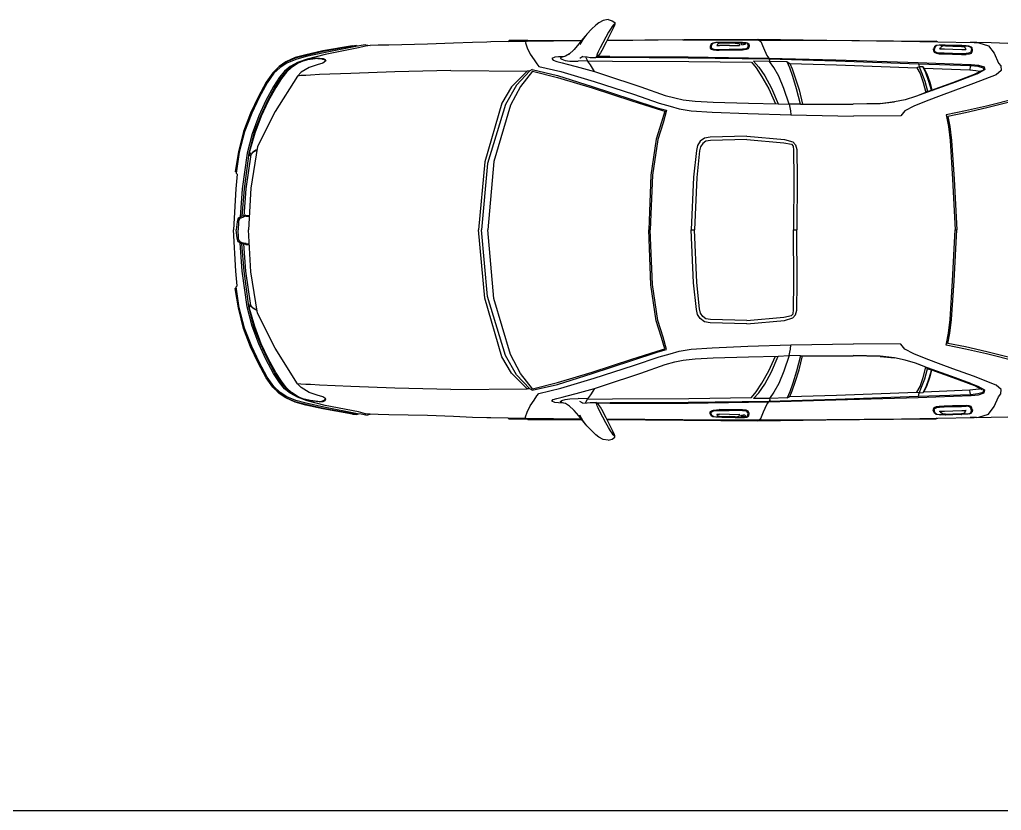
# Model space of a CAD drawing. Header units: millimetres. Extents: x 116290 to 180258, y 22146 to 121276.
# Drawn here: x 174080 to 178198, y 51699 to 55015 of the extents above; entities that cross this region are included whole.
import ezdxf

# ---------------------------------------------------------------- set-up
doc = ezdxf.new("R2010")
doc.units = ezdxf.units.MM
doc.layers.add('www.cad-blocks.net', color=7, linetype='Continuous')

# ---------------------------------------------------------------- blocks, each defined once
blk = doc.blocks.new('A$C617A6C7D')
at = {"linetype": 'Continuous'}
for p, q in [((1520.6, 1740.8), (1501.8, 1723.8)), ((1533.3, 1750.8), (1520.6, 1740.8)), ((1550.7, 1760.7), (1533.3, 1750.8)), ((1572.8, 1764.2), (1550.7, 1760.7)), ((1572.8, 1764.2), (1588.8, 1759.5)), ((1589, 1735.1), (1582.2, 1724.7)), ((1588.8, 1759.5), (1599.8, 1751.5)), ((1593.3, 1740.8), (1589, 1735.1)), ((1599.1, 1740.7), (1592.4, 1725.8)), ((1597.4, 1745.3), (1593.3, 1740.8)), ((1599.1, 1746), (1597.4, 1745.3)), ((1599.1, 1746), (1600.3, 1745.7)), ((1600.3, 1745.7), (1599.1, 1740.7)), ((1599.8, 1751.5), (1600.3, 1745.7)), ((1483.1, 1703.6), (1465.8, 1681.1)), ((1477.8, 1696.8), (1465.8, 1683.1)), ((1501.8, 1723.8), (1483.1, 1703.6)), ((1562.5, 1690.4), (1550.1, 1667.4)), ((1574.3, 1711.2), (1562.5, 1690.4)), ((1575.1, 1691.8), (1563.5, 1669.4)), ((1582.2, 1724.7), (1574.3, 1711.2)), ((1585.3, 1711.7), (1575.1, 1691.8)), ((1592.4, 1725.8), (1585.3, 1711.7)), ((499.4, 1654.5), (375.1, 1633)), ((516.4, 1655.7), (376.5, 1630.3)), ((521, 1652.9), (379.2, 1625.2)), ((499.4, 1654.5), (516.4, 1655.7)), ((516.4, 1655.7), (525.3, 1653.6)), ((536.5, 1655.4), (521, 1652.9)), ((555, 1653.4), (524.9, 1645.4)), ((556.2, 1658.3), (536.5, 1655.4)), ((545.2, 1656.8), (544, 1656.5)), ((545.2, 1656.8), (544.4, 1656.6)), ((556.2, 1658.3), (545.2, 1656.8)), ((573.3, 1655.4), (555, 1653.4)), ((556.2, 1658.3), (564.7, 1657.2)), ((564.7, 1657.2), (573.3, 1655.4)), ((607.9, 1656.6), (573.3, 1655.4)), ((652.3, 1657.6), (607.9, 1656.6)), ((814.2, 1660.8), (652.3, 1657.6)), ((923.8, 1664.8), (814.2, 1660.8)), ((1002.9, 1668.4), (923.8, 1664.8)), ((1063.5, 1670.3), (1002.9, 1668.4)), ((1080.3, 1670.7), (1063.5, 1670.3)), ((1227.1, 1672.8), (1080.3, 1670.7)), ((1157.5, 1676.1), (1152.1, 1671.7)), ((1234.7, 1676.9), (1157.5, 1676.1)), ((1227.1, 1672.8), (1225.7, 1666.6)), ((1225.7, 1666.6), (1232.5, 1646.5)), ((1459.1, 1675.1), (1227.1, 1672.8)), ((1233.3, 1672.9), (1234.7, 1676.9)), ((1234.7, 1676.9), (1460.8, 1677)), ((1448.5, 1662.4), (1430.1, 1639.2)), ((1465.8, 1683.1), (1448.5, 1662.4)), ((1465.8, 1681.1), (1452.9, 1659.4)), ((1550.1, 1667.4), (1539.1, 1646.4)), ((1563.5, 1669.4), (1545.3, 1634.8)), ((1885.6, 1678.8), (1566.9, 1676.1)), ((1567.5, 1677.1), (1890, 1680.3)), ((1885.6, 1678.8), (2204.5, 1678.5)), ((1890, 1680.3), (2199.4, 1682)), ((2004.8, 1662.3), (1999.6, 1651.7)), ((1999.6, 1651.7), (2000.6, 1644.7)), ((2008.2, 1662.3), (2004.5, 1653)), ((2004.5, 1653), (2004.8, 1646.9)), ((2010.9, 1666.1), (2004.8, 1662.3)), ((2015, 1666.1), (2008.2, 1662.3)), ((2023.9, 1667.6), (2010.9, 1666.1)), ((2028.9, 1667.6), (2015, 1666.1)), ((2048.6, 1668.3), (2023.9, 1667.6)), ((2028.9, 1656.5), (2028.5, 1655.2)), ((2028.5, 1655.2), (2039.2, 1655.1)), ((2048.6, 1667.9), (2028.9, 1667.6)), ((2031.3, 1661.2), (2028.9, 1656.5)), ((2039.1, 1665.2), (2031.3, 1661.2)), ((2049.6, 1665.6), (2039.1, 1665.2)), ((2081.1, 1655.5), (2039.2, 1655.1)), ((2077.6, 1668.8), (2048.6, 1668.3)), ((2076.9, 1668.4), (2048.6, 1667.9)), ((2076.8, 1665.9), (2049.6, 1665.6)), ((2104.9, 1666.1), (2076.8, 1665.9)), ((2105.5, 1668.6), (2076.9, 1668.4)), ((2105.7, 1668.8), (2077.6, 1668.8)), ((2081.1, 1655.5), (2123.1, 1655.4)), ((2104.9, 1666.1), (2114.7, 1664.7)), ((2105.5, 1668.6), (2144.4, 1668.3)), ((2134.7, 1669.1), (2105.7, 1668.8)), ((2114.7, 1664.7), (2121.6, 1662.6)), ((2121.6, 1662.6), (2123.8, 1657.4)), ((2123.8, 1657.4), (2123.1, 1655.4)), ((2131.9, 1665.7), (2128.5, 1662.6)), ((2128.5, 1662.6), (2131.7, 1659.4)), ((2133.2, 1664.4), (2130.4, 1661.8)), ((2130.4, 1661.8), (2133.1, 1659.2)), ((2131.7, 1659.4), (2138.4, 1658.5)), ((2139.4, 1666.6), (2131.9, 1665.7)), ((2139.4, 1665.1), (2133.2, 1664.4)), ((2134.7, 1669.1), (2144.4, 1668.4)), ((2146.1, 1659.3), (2138.4, 1658.5)), ((2139.4, 1666.6), (2147, 1665.9)), ((2139.4, 1665.1), (2145.6, 1664.5)), ((2144.4, 1668.4), (2149.6, 1667.8)), ((2144.4, 1668.4), (2153.3, 1667.2)), ((2148.2, 1662.1), (2145, 1659.2)), ((2145.6, 1664.5), (2148.2, 1662.1)), ((2150.2, 1662.9), (2146.1, 1659.3)), ((2147, 1665.9), (2150.2, 1662.9)), ((2151.5, 1667.4), (2149.5, 1667.9)), ((2153.3, 1667.2), (2157.9, 1666)), ((2153.3, 1667.2), (2157.3, 1662.8)), ((2158.6, 1649.7), (2155.9, 1644.8)), ((2157.3, 1662.8), (2159, 1653.8)), ((2157.9, 1666), (2161.8, 1662.3)), ((2159, 1653.8), (2158.6, 1649.7)), ((2162, 1647.4), (2159.3, 1642)), ((2161.8, 1662.3), (2163.5, 1652.2)), ((2163.5, 1652.2), (2162, 1647.4)), ((2199.4, 1682), (2485.5, 1678)), ((2202, 1678.5), (2199.4, 1682)), ((2204.5, 1678.5), (2489.5, 1677.7)), ((2204.5, 1678.5), (2212.3, 1672.3)), ((2212.3, 1672.3), (2224.3, 1645.4)), ((2485.5, 1678), (2768.6, 1675.3)), ((2489.5, 1677.7), (2803.1, 1674.1)), ((2768.6, 1675.3), (2948, 1673.9)), ((2803.1, 1674.1), (3106.9, 1668.6)), ((2940.4, 1650.6), (2936.4, 1641.8)), ((2948.1, 1655.6), (2940.4, 1650.6)), ((2943.8, 1650.6), (2941.2, 1642.9)), ((2950.6, 1655.6), (2943.8, 1650.6)), ((2952.8, 1671.4), (2948, 1673.9)), ((2961.1, 1657.4), (2948.1, 1655.6)), ((2966.4, 1657.1), (2950.6, 1655.6)), ((2986.2, 1657.5), (2961.1, 1657.4)), ((2968.5, 1649.6), (2965.6, 1644.9)), ((2966.4, 1657.1), (2986, 1656.8)), ((2974.9, 1653.5), (2968.5, 1649.6)), ((2986.8, 1654.3), (2974.9, 1653.5)), ((2986, 1656.8), (3018, 1655.5)), ((2986.2, 1657.5), (2987.2, 1657.4)), ((3055.2, 1655.6), (2986.2, 1657.5)), ((2986.8, 1654.3), (3018.3, 1653.3)), ((3018, 1655.5), (3055, 1654.5)), ((3018.3, 1653.3), (3054.6, 1652)), ((3054.1, 1655.6), (3055.2, 1655.6)), ((3054.6, 1652), (3063.6, 1651)), ((3055, 1654.5), (3070.1, 1653.9)), ((3073.3, 1654.6), (3055.2, 1655.6)), ((3063.6, 1651), (3067.9, 1648.5)), ((3067.9, 1648.5), (3070.2, 1645.5)), ((3070.1, 1653.9), (3082.2, 1653.2)), ((3086.6, 1653.2), (3073.3, 1654.6)), ((3082.2, 1653.2), (3091, 1650.7)), ((3086.6, 1653.2), (3095.5, 1650.4)), ((3117.7, 1669.2), (3090.9, 1668.9)), ((3091, 1650.7), (3094.4, 1645.9)), ((3095.5, 1650.4), (3098.8, 1645.6)), ((3106.9, 1668.6), (3127.2, 1667.4)), ((3117.7, 1669.2), (3179.1, 1668)), ((3127.2, 1667.4), (3167.8, 1654.6)), ((3167.8, 1654.6), (3191, 1622.9)), ((3179.1, 1668), (3248.1, 1665.4)), ((303.8, 1614.3), (258.8, 1602.3)), ((303.7, 1617.2), (259.2, 1604.7)), ((305.2, 1609), (261.4, 1596.8)), ((375.1, 1633), (303.7, 1617.2)), ((376.5, 1630.3), (303.8, 1614.3)), ((379.2, 1625.2), (305.2, 1609)), ((385.2, 1617.7), (309.8, 1599)), ((524.9, 1645.4), (385.2, 1617.7)), ((1232.5, 1646.5), (1244.6, 1619.9)), ((1244.6, 1619.9), (1261.7, 1595.6)), ((1347.9, 1606.2), (1336.6, 1600.6)), ((1364.1, 1607.8), (1347.9, 1606.2)), ((1385.4, 1608.3), (1364.1, 1607.8)), ((1379.9, 1606.9), (1372.5, 1603.4)), ((1393.8, 1610.4), (1379.9, 1606.9)), ((1410.5, 1620.7), (1393.7, 1610.3)), ((1430.1, 1639.2), (1407.4, 1617.9)), ((1465.4, 1609.1), (1453.4, 1601.4)), ((1465.4, 1609.1), (1484.2, 1607.6)), ((1476.9, 1608.2), (1485.1, 1591.1)), ((1484.2, 1607.6), (1497.4, 1605.9)), ((1525.3, 1608.1), (1520.2, 1605.5)), ((1524.2, 1614.5), (1523, 1609.6)), ((1523, 1609.6), (1523.6, 1608.8)), ((1523.8, 1607.4), (1580.7, 1606.2)), ((1526.1, 1619.9), (1524.2, 1614.5)), ((1531.7, 1613.8), (1525.3, 1608.1)), ((1530.2, 1628.8), (1526.1, 1619.9)), ((1579.6, 1609.1), (1526.3, 1609)), ((1539.1, 1646.4), (1530.2, 1628.8)), ((1539.7, 1624.9), (1531.7, 1613.8)), ((1545.3, 1634.8), (1539.7, 1624.9)), ((1579.6, 1609.1), (1907.4, 1608.5)), ((1580.7, 1606.2), (1908.3, 1604.1)), ((1907.4, 1608.5), (2246.7, 1602.5)), ((2000.6, 1644.7), (2005.3, 1640.1)), ((2004.8, 1646.9), (2008, 1643.1)), ((2005.3, 1640.1), (2013.5, 1637.6)), ((2008, 1643.1), (2015.1, 1640.3)), ((2013.5, 1637.6), (2026.5, 1636.6)), ((2015.1, 1640.3), (2026.5, 1639.3)), ((2026.5, 1639.3), (2038.4, 1639.2)), ((2026.5, 1636.6), (2038.4, 1635.8)), ((2038.4, 1639.2), (2079.8, 1639.2)), ((2079.8, 1636), (2038.4, 1635.8)), ((2122.5, 1639.5), (2079.8, 1639.2)), ((2122.5, 1636.4), (2079.8, 1636)), ((2136.3, 1640.1), (2122.5, 1639.5)), ((2136, 1636.7), (2122.5, 1636.4)), ((2151.3, 1638.4), (2136, 1636.7)), ((2149.3, 1641.4), (2136.3, 1640.1)), ((2155.9, 1644.8), (2149.3, 1641.4)), ((2159.3, 1642), (2151.3, 1638.4)), ((2224.3, 1645.4), (2238, 1614.1)), ((2238, 1614.1), (2246.7, 1602.5)), ((2936.4, 1641.8), (2935.9, 1639.7)), ((2935.9, 1639.7), (2936.4, 1633.1)), ((2936.4, 1633.1), (2939.7, 1627.4)), ((2939.7, 1627.4), (2949.5, 1623.1)), ((2941, 1641.3), (2940.3, 1635.9)), ((2940.3, 1635.9), (2942.9, 1630.4)), ((2941.2, 1642.9), (2941, 1641.3)), ((2942.9, 1630.4), (2951.1, 1626.9)), ((2949.5, 1623.1), (2961.2, 1621.4)), ((2951.1, 1626.9), (2961.9, 1625.5)), ((2961.2, 1621.4), (2981.8, 1620.4)), ((2965.6, 1644.9), (2961.5, 1643.1)), ((2961.5, 1643.1), (2963.8, 1641.9)), ((2961.9, 1625.5), (2982.2, 1624.5)), ((2963.8, 1641.9), (2983.7, 1641.6)), ((2981.8, 1620.4), (3017, 1618.9)), ((2982.2, 1624.5), (3017.2, 1623)), ((2983.7, 1641.6), (3018, 1640.8)), ((3017, 1618.9), (3054.9, 1618)), ((3017.2, 1623), (3054.9, 1622.1)), ((3018, 1640.8), (3055.5, 1639.4)), ((3054.9, 1622.1), (3073.6, 1621.6)), ((3054.9, 1618), (3074.1, 1618.2)), ((3055.5, 1639.4), (3072.8, 1638.9)), ((3070.2, 1645.5), (3071, 1641.2)), ((3071, 1641.2), (3074.4, 1639.6)), ((3074.4, 1639.6), (3072.8, 1638.9)), ((3084.4, 1622.9), (3073.6, 1621.6)), ((3086, 1619.5), (3074.1, 1618.2)), ((3091.2, 1625.8), (3084.4, 1622.9)), ((3094.4, 1622.2), (3086, 1619.5)), ((3094.6, 1630.8), (3091.2, 1625.8)), ((3094.4, 1645.9), (3095.9, 1637.9)), ((3098.2, 1628.1), (3094.4, 1622.2)), ((3094.8, 1636.8), (3094.6, 1630.8)), ((3095.9, 1637.9), (3094.8, 1636.8)), ((3098.6, 1635.1), (3098.2, 1628.1)), ((3098.6, 1635.1), (3099.8, 1636.7)), ((3099.8, 1636.7), (3098.8, 1645.6)), ((3191, 1622.9), (3208.9, 1582.2)), ((191.5, 1567.2), (165.6, 1541.6)), ((192, 1567.9), (181.8, 1557.6)), ((220.5, 1586.3), (191.5, 1567.2)), ((219.9, 1586.9), (192, 1567.9)), ((224.4, 1581.6), (196, 1563.7)), ((237.7, 1567.1), (214.6, 1547.8)), ((259.2, 1604.7), (219.9, 1586.9)), ((258.8, 1602.3), (220.5, 1586.3)), ((243.1, 1565), (221.7, 1546.6)), ((261.4, 1596.8), (224.4, 1581.6)), ((268.5, 1583.8), (237.7, 1567.1)), ((271.1, 1582.6), (243.1, 1565)), ((271.9, 1581.5), (243.8, 1563.7)), ((309.8, 1599), (268.5, 1583.8)), ((295, 1592.4), (271.1, 1582.6)), ((291.6, 1590.2), (271.9, 1581.5)), ((316.4, 1596.5), (291.6, 1590.2)), ((312.5, 1598), (295, 1592.4)), ((333.5, 1600.7), (312.5, 1598)), ((322.6, 1597.6), (316.4, 1596.5)), ((351.3, 1574.6), (318.1, 1563.4)), ((354.9, 1601.3), (322.6, 1597.6)), ((359.5, 1602.6), (333.5, 1600.7)), ((375, 1582), (351.3, 1574.6)), ((354.9, 1601.3), (370.7, 1600)), ((359.5, 1602.6), (376.4, 1600.9)), ((370.7, 1600), (380.6, 1596.4)), ((370.7, 1600), (374.6, 1598.6)), ((374.6, 1598.6), (375.1, 1598.3)), ((387.5, 1591), (375, 1582)), ((376.4, 1600.9), (384.5, 1597)), ((380.6, 1596.4), (383.4, 1595)), ((383.4, 1595), (385.8, 1589.9)), ((384.5, 1597), (387.5, 1591)), ((1261.7, 1595.6), (1272.4, 1578.4)), ((1272.4, 1578.4), (1281.5, 1567.6)), ((1281.5, 1567.6), (1373.8, 1546.1)), ((1336.6, 1600.6), (1341.8, 1593.8)), ((1341.8, 1593.8), (1356.8, 1588.8)), ((1356.8, 1588.8), (1379.5, 1582.8)), ((1372.5, 1603.4), (1372.1, 1601.4)), ((1372.1, 1601.4), (1377.8, 1597.7)), ((1377.8, 1597.7), (1392.3, 1592.7)), ((1379.5, 1582.8), (1399.7, 1577.7)), ((1392.3, 1592.7), (1411.1, 1590.3)), ((1399.7, 1577.7), (1438.3, 1567.7)), ((1411.1, 1590.3), (1446.1, 1589.7)), ((1438.3, 1567.7), (1515.3, 1546.4)), ((1485.1, 1591.1), (1446.1, 1589.7)), ((1484.7, 1592), (1591, 1589.9)), ((1498, 1573.9), (1485.1, 1591.1)), ((1497.4, 1605.9), (1498.5, 1605.9)), ((1515.3, 1546.4), (1498, 1573.9)), ((1498.5, 1605.9), (1520.2, 1605.5)), ((1591, 1589.9), (1911.3, 1588.6)), ((1908.3, 1604.1), (2247.6, 1599.8)), ((1911.3, 1588.6), (2173, 1585.1)), ((2173, 1585.1), (2193.1, 1561.4)), ((2249.3, 1588.8), (2182.3, 1589.6)), ((2182.3, 1589.6), (2204.4, 1565)), ((2204.4, 1565), (2228.9, 1528.3)), ((2247.6, 1599.8), (2246.7, 1602.5)), ((2246.7, 1602.5), (2527.2, 1595.1)), ((2247.6, 1599.8), (2527.8, 1591.9)), ((2250.5, 1595.9), (2247.6, 1599.8)), ((2249.3, 1588.8), (2250.5, 1595.9)), ((2322.7, 1586.5), (2249.3, 1588.8)), ((2267.4, 1563.1), (2249.3, 1588.8)), ((2322.7, 1586.5), (2334.6, 1580.7)), ((2333.9, 1561.5), (2322.7, 1586.5)), ((2334.6, 1580.7), (2344.7, 1557.3)), ((2334.6, 1580.7), (2530.4, 1574.8)), ((2527.2, 1595.1), (2872.7, 1584.3)), ((2527.8, 1591.9), (2874.1, 1579.2)), ((2530.4, 1574.8), (2867.3, 1562.2)), ((2876.6, 1566.9), (2867.3, 1562.2)), ((2872.7, 1584.3), (3094.6, 1576.4)), ((2874.1, 1579.2), (3093.9, 1571.6)), ((2874.1, 1579.2), (2875.5, 1574)), ((2875.5, 1574), (2876.6, 1566.9)), ((2892.2, 1565.9), (2876.6, 1566.9)), ((2876.6, 1566.9), (2887, 1541.9)), ((2892.2, 1565.9), (2897, 1561.1)), ((2904.1, 1540.9), (2892.2, 1565.9)), ((3090.6, 1567.1), (3088.9, 1553)), ((3093.9, 1571.6), (3090.6, 1567.1)), ((3093.9, 1571.6), (3123.4, 1568.5)), ((3094.6, 1576.4), (3126, 1573.3)), ((3123.4, 1568.5), (3145.3, 1562.1)), ((3126, 1573.3), (3150.1, 1565.7)), ((3150.1, 1565.7), (3151.6, 1554.4)), ((3208.9, 1582.2), (3218.7, 1570)), ((3218.7, 1570), (3220.6, 1551.1)), ((165.6, 1541.6), (137.8, 1501.7)), ((169.9, 1539.1), (142, 1499.7)), ((196, 1563.7), (169.9, 1539.1)), ((269.3, 1527), (174.8, 1378.3)), ((214.6, 1547.8), (192.9, 1522.5)), ((221.7, 1546.6), (198.7, 1519.6)), ((222.9, 1544.2), (201.3, 1516.9)), ((243.8, 1563.7), (222.9, 1544.2)), ((283.9, 1543.2), (269.3, 1527)), ((283.2, 1529.2), (269.3, 1527)), ((303.6, 1530), (283.2, 1529.2)), ((318.1, 1563.4), (283.9, 1543.2)), ((323.4, 1530.9), (303.6, 1530)), ((362, 1533.4), (323.4, 1530.9)), ((492.9, 1538.5), (362, 1533.4)), ((676.9, 1545.5), (492.9, 1538.5)), ((912.4, 1550.6), (676.9, 1545.5)), ((912.4, 1550.6), (1232, 1547.9)), ((1232, 1547.9), (1166.2, 1482.6)), ((1243.5, 1548.9), (1187.6, 1489.8)), ((1254.3, 1547.8), (1204, 1484.3)), ((1243.5, 1548.9), (1232, 1547.9)), ((1253.7, 1554.5), (1243.5, 1548.9)), ((1253.7, 1554.5), (1360, 1529.9)), ((1254.3, 1547.8), (1359.7, 1522.1)), ((1360, 1529.9), (1504.8, 1483.9)), ((1373.8, 1546.1), (1513.6, 1504.2)), ((1515.3, 1546.4), (1552.7, 1534)), ((1552.7, 1534), (1709.3, 1482.2)), ((2193.1, 1561.4), (2217.2, 1524.7)), ((2217.2, 1524.7), (2245.6, 1473.4)), ((2228.9, 1528.3), (2256.9, 1477)), ((2287.6, 1526.4), (2267.4, 1563.1)), ((2308.8, 1474.9), (2287.6, 1526.4)), ((2347.3, 1525.3), (2333.9, 1561.5)), ((2344.7, 1557.3), (2356.8, 1520.2)), ((2362.2, 1473.8), (2347.3, 1525.3)), ((2867.3, 1562.2), (2880.3, 1538)), ((2880.3, 1538), (2893, 1500.9)), ((2887, 1541.9), (2900.3, 1505.9)), ((2897, 1561.1), (2908.7, 1537.5)), ((2897, 1561.1), (3089, 1553)), ((2917, 1504.5), (2904.1, 1540.9)), ((2908.7, 1537.5), (2921.1, 1501.5)), ((3017.3, 1500.6), (3109.4, 1535)), ((3093.2, 1526.7), (3024.6, 1500.8)), ((3124, 1538.6), (3029.2, 1502.2)), ((3089, 1553), (3114.3, 1550.3)), ((3199.4, 1533), (3105.1, 1495.9)), ((3109.4, 1535), (3140, 1551.2)), ((3114.3, 1550.3), (3130.1, 1547.8)), ((3119.4, 1536.8), (3151.6, 1554.4)), ((3151.6, 1554.4), (3124, 1538.6)), ((3130.1, 1547.8), (3131.2, 1546.6)), ((3145.3, 1562.1), (3148, 1552.4)), ((3220.6, 1551.1), (3199.4, 1533)), ((137.8, 1501.7), (103.7, 1439)), ((142, 1499.7), (107.9, 1437.3)), ((168.6, 1483.8), (136.5, 1424.7)), ((192.9, 1522.5), (168.6, 1483.8)), ((198.7, 1519.6), (174.1, 1481.3)), ((201.3, 1516.9), (178, 1479.7)), ((1166.2, 1482.6), (1126.3, 1413.9)), ((1187.6, 1489.8), (1141.1, 1408.4)), ((1204, 1484.3), (1162.5, 1404.8)), ((1359.7, 1522.1), (1505.6, 1477.9)), ((1504.8, 1483.9), (1671, 1429.8)), ((1513.6, 1504.2), (1678.2, 1451)), ((2356.8, 1520.2), (2372.9, 1469.1)), ((2893, 1500.9), (2904.2, 1458.1)), ((2900.3, 1505.9), (2911.5, 1464)), ((2928.4, 1468.7), (2917, 1504.5)), ((2921.1, 1501.5), (2929.6, 1469.2)), ((2928.4, 1468.7), (3017.3, 1500.6)), ((3029.2, 1502.2), (2930.7, 1466.7)), ((3024.6, 1500.8), (2930.7, 1466.7)), ((3105.1, 1495.9), (3017.5, 1464)), ((174.1, 1481.3), (142.6, 1423)), ((178, 1479.7), (146.5, 1421.9)), ((1505.6, 1477.9), (1672.1, 1423.4)), ((1678.2, 1451), (1786.4, 1414.2)), ((1709.3, 1482.2), (1811, 1446.5)), ((1811, 1446.5), (1851.3, 1435.8)), ((2245.6, 1473.4), (2274.6, 1411.7)), ((2256.9, 1477), (2285, 1411.5)), ((2330.9, 1409.2), (2308.8, 1474.9)), ((2378.9, 1409.5), (2362.2, 1473.8)), ((2372.9, 1469.1), (2387.4, 1409.5)), ((2861.9, 1441.5), (2817.5, 1428)), ((2911.8, 1459.7), (2861.9, 1441.5)), ((2904.2, 1458.1), (2873.2, 1445.6)), ((2911.5, 1464), (2904.2, 1458.1)), ((2911.8, 1459.7), (2904.2, 1458.1)), ((2969.4, 1446.2), (2906.8, 1422.3)), ((2911.5, 1464), (2928.4, 1468.7)), ((2930.7, 1466.7), (2911.8, 1459.7)), ((2928.4, 1468.7), (2930.7, 1466.7)), ((3017.5, 1464), (2969.4, 1446.2)), ((103.7, 1439), (72.5, 1372)), ((107.9, 1437.3), (76.9, 1371.2)), ((136.5, 1424.7), (106.8, 1360.4)), ((142.6, 1423), (113.2, 1359.8)), ((146.5, 1421.9), (117.3, 1359.5)), ((1126.3, 1413.9), (1055, 1168.2)), ((1141.1, 1408.4), (1066.2, 1161.1)), ((1162.5, 1404.8), (1093.2, 1169.3)), ((1671, 1429.8), (1778.2, 1394.1)), ((1672.1, 1423.4), (1778.4, 1389.8)), ((1786.4, 1414.2), (1832.1, 1401.6)), ((1832.1, 1401.6), (1869.5, 1390.5)), ((1851.3, 1435.8), (1887.1, 1428.2)), ((1887.1, 1428.2), (1936.8, 1422.4)), ((1936.8, 1422.4), (2013.2, 1418.3)), ((2013.2, 1418.3), (2160.5, 1414)), ((2160.5, 1414), (2285, 1411.5)), ((2285, 1411.5), (2330.9, 1409.2)), ((2378.9, 1409.5), (2330.9, 1409.2)), ((2330.9, 1409.2), (2334.4, 1395.3)), ((2378.9, 1409.5), (2599.3, 1409.6)), ((2378.9, 1409.5), (2599.6, 1409.2)), ((2713.1, 1412.1), (2599.6, 1409.2)), ((2713.2, 1411.6), (2599.6, 1409.2)), ((2599.8, 1409.6), (2599.6, 1409.2)), ((2713.1, 1412.1), (2599.7, 1409.6)), ((2713.3, 1412.2), (2713.1, 1412.1)), ((2713.1, 1412.1), (2713.2, 1411.6)), ((2773.4, 1419.1), (2713.2, 1411.6)), ((2713.4, 1412.2), (2773.4, 1419.1)), ((2817.5, 1428), (2773.4, 1419.1)), ((2854.1, 1401.6), (2816.7, 1382.2)), ((2906.8, 1422.3), (2854.1, 1401.6)), ((3159.2, 1401.9), (3070.6, 1381.6)), ((3286.6, 1433.2), (3159.2, 1401.9)), ((3289.5, 1426.1), (3160.1, 1393.7)), ((72.5, 1372), (43.1, 1295.2)), ((76.9, 1371.2), (47.3, 1293.7)), ((106.8, 1360.4), (78.6, 1285.1)), ((113.2, 1359.8), (86.3, 1288)), ((117.3, 1359.5), (89.9, 1287.6)), ((174.8, 1378.3), (101.2, 1231.4)), ((1778.2, 1394.1), (1816.3, 1383.9)), ((1778.4, 1389.8), (1809.8, 1380.9)), ((1809.8, 1380.9), (1796, 1333.8)), ((1816.3, 1383.9), (1802.5, 1331.7)), ((1869.5, 1390.5), (1920.9, 1382)), ((1920.9, 1382), (2008.5, 1376.7)), ((2008.5, 1376.7), (2158.4, 1370)), ((2158.4, 1370), (2338.3, 1364.5)), ((2334.4, 1395.3), (2337.2, 1381.8)), ((2337.2, 1381.8), (2338.3, 1364.5)), ((2338.3, 1364.5), (2600.9, 1359.9)), ((2799.8, 1360.8), (2600.9, 1359.9)), ((2816.7, 1382.2), (2799.8, 1360.8)), ((3070.6, 1381.6), (2990.2, 1364.9)), ((2990.2, 1364.9), (2999.8, 1315.3)), ((3071.7, 1372.9), (2997.2, 1358.2)), ((3160.1, 1393.7), (3071.7, 1372.9)), ((1796, 1333.8), (1773.9, 1263.3)), ((1802.5, 1331.7), (1781, 1261.6)), ((2997.2, 1358.2), (3005.7, 1315.3)), ((43.1, 1295.2), (20.9, 1209.2)), ((47.3, 1293.7), (24.9, 1208.8)), ((78.6, 1285.1), (57.4, 1204.3)), ((86.3, 1288), (64.7, 1203.5)), ((89.9, 1287.6), (68.4, 1211.4)), ((2999.8, 1315.3), (3007.4, 1257.9)), ((3005.7, 1315.3), (3011.8, 1257.9)), ((1773.9, 1263.3), (1750.7, 1111.6)), ((1781, 1261.6), (1757.8, 1111.2)), ((1947.5, 1236.5), (1942.4, 1215.9)), ((1958.7, 1253.8), (1947.5, 1236.5)), ((1975.9, 1267.7), (1958.7, 1253.8)), ((1969, 1244.6), (1960.1, 1231)), ((1981.7, 1254.8), (1969, 1244.6)), ((2000, 1271.6), (1975.9, 1267.7)), ((2001.3, 1257.9), (1981.7, 1254.8)), ((2154.4, 1275.3), (2000, 1271.6)), ((2153.9, 1261.6), (2001.3, 1257.9)), ((2153.9, 1261.6), (2308.7, 1248)), ((2154.4, 1275.3), (2311.2, 1261.5)), ((2308.7, 1248), (2341.3, 1241.5)), ((2311.2, 1261.5), (2347.2, 1251)), ((2341.3, 1241.5), (2348.7, 1233.5)), ((2347.2, 1251), (2358.5, 1238.8)), ((2358.5, 1238.8), (2363.2, 1219)), ((3007.4, 1257.9), (3017, 1095.2)), ((3011.8, 1257.9), (3023.4, 1095)), ((20.9, 1209.2), (8.2, 1127.2)), ((24.9, 1208.8), (11.8, 1120.8)), ((57.4, 1204.3), (36.8, 1054.8)), ((64.7, 1203.5), (45.2, 1054.4)), ((72.9, 1199.2), (52.5, 1054.6)), ((64.7, 1203.5), (69.1, 1194.1)), ((68.4, 1211.4), (68.7, 1203.7)), ((68.7, 1203.7), (74.6, 1200.9)), ((82.1, 1208.6), (72.9, 1199.2)), ((101.2, 1231.4), (73.5, 1057.7)), ((82.1, 1208.6), (97.9, 1218.3)), ((94.9, 1216.2), (82.1, 1208.6)), ((94.9, 1216.2), (99.3, 1219.3)), ((98.9, 1217.3), (94.9, 1216.2)), ((1942.4, 1215.9), (1930.1, 1103.6)), ((1955.9, 1213.5), (1943.8, 1102.6)), ((1960.1, 1231), (1955.9, 1213.5)), ((2348.7, 1233.5), (2349.7, 1217.3)), ((2349.7, 1217.3), (2350.7, 1100.6)), ((2363.2, 1219), (2364.4, 1100.7)), ((72.2, 1194.2), (69.1, 1194.1)), ((1055, 1168.2), (1028.6, 882.1)), ((1066.2, 1161.1), (1041.6, 882.1)), ((1093.2, 1169.3), (1067.5, 882.1)), ((12.3, 1124), (8.2, 1127.2)), ((16.6, 1115.9), (10.5, 1055)), ((11.8, 1120.8), (16.6, 1115.9)), ((1750.7, 1111.6), (1742.3, 882.1)), ((1757.8, 1111.2), (1748.8, 882.1)), ((1930.1, 1103.6), (1920.9, 882.1)), ((1943.8, 1102.6), (1934.8, 882.1)), ((2350.7, 1100.6), (2349.1, 882.1)), ((2364.4, 1100.7), (2363, 882.1)), ((3017, 1095.2), (3027.7, 882.1)), ((3023.4, 1095), (3034.7, 882.1)), ((10.5, 1055), (0, 882.1)), ((36.8, 1054.8), (28.6, 935.8)), ((45.2, 1054.4), (35.3, 940)), ((52.5, 1054.6), (44.1, 940.4)), ((73.5, 1057.7), (63.3, 882.1)), ((15.4, 916.3), (12.3, 882.1)), ((20.5, 931.3), (15.4, 916.3)), ((28.6, 935.8), (20.5, 931.3)), ((21.8, 914.4), (20.5, 882.1)), ((23.6, 924.5), (21.8, 914.4)), ((25.7, 928.4), (23.6, 924.5)), ((28.5, 931.7), (25.7, 928.4)), ((28.5, 931.7), (43.8, 937.1)), ((29.9, 932.5), (28.5, 931.7)), ((35.3, 940), (28.6, 935.8)), ((41.9, 940.7), (35.3, 940)), ((41.9, 940.7), (44.1, 940.6)), ((43.8, 937.1), (44.1, 940.4)), ((53.3, 939.3), (43.8, 937.1)), ((52.2, 943.5), (44.1, 940.4)), ((52.2, 943.5), (66.9, 943.1)), ((53.3, 939.3), (64.2, 940.5)), ((64.2, 940.5), (66.7, 940.6)), ((0, 882.1), (0, 882.1)), ((0, 882.1), (0, 882.1)), ((10.5, 709.2), (0, 882.1)), ((15.4, 847.9), (12.3, 882.1)), ((21.8, 849.8), (20.5, 882.1)), ((73.5, 706.5), (63.3, 882.1)), ((1055, 596), (1028.6, 882.1)), ((1066.2, 603), (1041.6, 882.1)), ((1093.2, 594.9), (1067.5, 882.1)), ((1748.8, 882.1), (1742.3, 882.1)), ((1750.7, 652.6), (1742.3, 882.1)), ((1748.8, 882.1), (1742.3, 882.1)), ((1757.8, 653), (1748.8, 882.1)), ((1920.9, 882.1), (1934.8, 882.1)), ((1920.9, 882.1), (1934.8, 882.1)), ((1930.1, 660.6), (1920.9, 882.1)), ((1933.5, 882.1), (1934.8, 882.1)), ((1933.5, 882.1), (1934.8, 882.1)), ((1943.8, 661.6), (1934.8, 882.1)), ((2349.1, 882.1), (2363, 882.1)), ((2349.1, 882.1), (2363, 882.1)), ((2349.1, 882.1), (2363, 882.1)), ((2350.7, 663.6), (2349.1, 882.1)), ((2349.1, 882.1), (2363, 882.1)), ((2364.4, 663.5), (2363, 882.1)), ((3017, 669), (3027.7, 882.1)), ((3023.4, 669.2), (3034.7, 882.1)), ((3027.7, 882.1), (3034.7, 882.1)), ((3027.7, 882.1), (3034.7, 882.1)), ((3027.7, 882.1), (3034.7, 882.1)), ((3027.7, 882.1), (3034.7, 882.1)), ((20.5, 832.9), (15.4, 847.9)), ((28.6, 828.4), (20.5, 832.9)), ((23.6, 839.7), (21.8, 849.8)), ((25.7, 835.8), (23.6, 839.7)), ((28.5, 832.5), (25.7, 835.8)), ((28.5, 832.5), (43.8, 827.1)), ((29.9, 831.7), (28.5, 832.5)), ((35.3, 824.2), (28.6, 828.4)), ((36.8, 709.4), (28.6, 828.4)), ((41.9, 823.5), (35.3, 824.2)), ((45.2, 709.8), (35.3, 824.2)), ((41.9, 823.5), (44.1, 823.6)), ((53.3, 824.9), (43.8, 827.1)), ((43.8, 827.1), (44.1, 823.8)), ((52.2, 820.7), (44.1, 823.8)), ((52.5, 709.6), (44.1, 823.8)), ((53.3, 824.9), (64.2, 823.7)), ((64.2, 823.7), (66.7, 823.6)), ((52.2, 820.7), (66.9, 821.1)), ((16.6, 648.3), (10.5, 709.2)), ((57.4, 559.9), (36.8, 709.4)), ((64.7, 560.7), (45.2, 709.8)), ((72.9, 565), (52.5, 709.6)), ((101.2, 532.8), (73.5, 706.5)), ((1942.4, 548.3), (1930.1, 660.6)), ((1955.9, 550.7), (1943.8, 661.6)), ((2349.7, 546.9), (2350.7, 663.6)), ((2363.2, 545.2), (2364.4, 663.5)), ((3007.4, 506.3), (3017, 669)), ((3011.8, 506.3), (3023.4, 669.2)), ((12.3, 640.2), (8.2, 637)), ((20.9, 555), (8.2, 637)), ((11.8, 643.4), (16.6, 648.3)), ((24.9, 555.4), (11.8, 643.4)), ((1773.9, 500.9), (1750.7, 652.6)), ((1781, 502.5), (1757.8, 653)), ((1126.3, 350.3), (1055, 596)), ((1141.1, 355.8), (1066.2, 603)), ((1162.5, 359.4), (1093.2, 594.9)), ((43.1, 469), (20.9, 555)), ((47.3, 470.5), (24.9, 555.4)), ((78.6, 479.1), (57.4, 559.9)), ((64.7, 560.7), (69.1, 570.1)), ((86.3, 476.2), (64.7, 560.7)), ((68.4, 552.8), (68.7, 560.5)), ((89.9, 476.6), (68.4, 552.8)), ((68.7, 560.5), (74.6, 563.3)), ((72.2, 570), (69.1, 570.1)), ((82.1, 555.6), (72.9, 565)), ((94.9, 548), (82.1, 555.6)), ((82.1, 555.6), (97.9, 545.9)), ((98.9, 546.9), (94.9, 548)), ((94.9, 548), (99.3, 544.9)), ((1947.5, 527.7), (1942.4, 548.3)), ((1960.1, 533.2), (1955.9, 550.7)), ((2348.7, 530.7), (2349.7, 546.9)), ((2358.5, 525.4), (2363.2, 545.2)), ((174.8, 385.9), (101.2, 532.8)), ((1796, 430.4), (1773.9, 500.9)), ((1802.5, 432.5), (1781, 502.5)), ((1958.7, 510.4), (1947.5, 527.7)), ((1975.9, 496.4), (1958.7, 510.4)), ((1969, 519.6), (1960.1, 533.2)), ((1981.7, 509.4), (1969, 519.6)), ((2000, 492.6), (1975.9, 496.4)), ((2001.3, 506.3), (1981.7, 509.4)), ((2153.9, 502.6), (2001.3, 506.3)), ((2153.9, 502.6), (2308.7, 516.2)), ((2154.4, 488.9), (2311.2, 502.7)), ((2308.7, 516.2), (2341.3, 522.7)), ((2311.2, 502.7), (2347.2, 513.2)), ((2341.3, 522.7), (2348.7, 530.7)), ((2347.2, 513.2), (2358.5, 525.4)), ((2999.8, 448.9), (3007.4, 506.3)), ((3005.7, 448.9), (3011.8, 506.3)), ((72.5, 392.2), (43.1, 469)), ((76.9, 393), (47.3, 470.5)), ((106.8, 403.8), (78.6, 479.1)), ((113.2, 404.4), (86.3, 476.2)), ((117.3, 404.7), (89.9, 476.6)), ((2154.4, 488.9), (2000, 492.6)), ((1809.8, 383.3), (1796, 430.4)), ((1816.3, 380.3), (1802.5, 432.5)), ((2990.2, 399.3), (2999.8, 448.9)), ((2997.2, 405.9), (3005.7, 448.9)), ((103.7, 325.2), (72.5, 392.2)), ((107.9, 326.9), (76.9, 393)), ((136.5, 339.5), (106.8, 403.8)), ((142.6, 341.2), (113.2, 404.4)), ((146.5, 342.3), (117.3, 404.7)), ((269.3, 237.2), (174.8, 385.9)), ((1672.1, 340.8), (1778.4, 374.4)), ((1778.2, 370.1), (1816.3, 380.3)), ((1778.4, 374.4), (1809.8, 383.3)), ((1832.1, 362.6), (1869.5, 373.7)), ((1869.5, 373.7), (1920.9, 382.2)), ((1920.9, 382.2), (2008.5, 387.5)), ((2008.5, 387.5), (2158.4, 394.1)), ((2158.4, 394.1), (2338.3, 399.7)), ((2334.4, 368.9), (2337.2, 382.4)), ((2337.2, 382.4), (2338.3, 399.7)), ((2338.3, 399.7), (2600.9, 404.3)), ((2799.8, 403.4), (2600.9, 404.3)), ((2816.7, 382), (2799.8, 403.4)), ((2854.1, 362.6), (2816.7, 382)), ((3070.6, 382.6), (2990.2, 399.3)), ((3071.7, 391.3), (2997.2, 405.9)), ((3159.2, 362.3), (3070.6, 382.6)), ((3160.1, 370.5), (3071.7, 391.3)), ((168.6, 280.4), (136.5, 339.5)), ((174.1, 282.9), (142.6, 341.2)), ((178, 284.5), (146.5, 342.3)), ((1166.2, 281.6), (1126.3, 350.3)), ((1187.6, 274.4), (1141.1, 355.8)), ((1204, 279.9), (1162.5, 359.4)), ((1504.8, 280.3), (1671, 334.4)), ((1505.6, 286.2), (1672.1, 340.8)), ((1671, 334.4), (1778.2, 370.1)), ((1678.2, 313.2), (1786.4, 350)), ((1786.4, 350), (1832.1, 362.6)), ((1851.3, 328.4), (1887.1, 336)), ((1887.1, 336), (1936.8, 341.7)), ((1936.8, 341.7), (2013.2, 345.9)), ((2013.2, 345.9), (2160.5, 350.2)), ((2160.5, 350.2), (2285, 352.7)), ((2245.6, 290.8), (2274.6, 352.5)), ((2256.9, 287.2), (2285, 352.7)), ((2285, 352.7), (2330.9, 355)), ((2330.9, 355), (2308.8, 289.3)), ((2330.9, 355), (2334.4, 368.9)), ((2378.9, 354.7), (2330.9, 355)), ((2378.9, 354.7), (2362.2, 290.4)), ((2372.9, 295.1), (2387.4, 354.7)), ((2378.9, 354.7), (2599.6, 355)), ((2378.9, 354.7), (2599.3, 354.6)), ((2713.2, 352.6), (2599.6, 355)), ((2599.8, 354.6), (2599.6, 355)), ((2713.1, 352), (2599.6, 355)), ((2713.1, 352), (2599.7, 354.6)), ((2713.1, 352), (2713.2, 352.6)), ((2713.3, 352), (2713.1, 352)), ((2773.4, 345.1), (2713.2, 352.6)), ((2713.4, 352), (2773.4, 345.1)), ((2817.5, 336.2), (2773.4, 345.1)), ((2861.9, 322.7), (2817.5, 336.2)), ((2906.8, 341.8), (2854.1, 362.6)), ((2969.4, 318), (2906.8, 341.8)), ((3286.6, 331), (3159.2, 362.3)), ((3289.5, 338.1), (3160.1, 370.5)), ((137.8, 262.5), (103.7, 325.2)), ((142, 264.5), (107.9, 326.9)), ((1513.6, 260), (1678.2, 313.2)), ((1709.3, 282), (1811, 317.7)), ((1811, 317.7), (1851.3, 328.4)), ((2217.2, 239.5), (2245.6, 290.8)), ((2308.8, 289.3), (2287.6, 237.8)), ((2362.2, 290.4), (2347.3, 238.9)), ((2356.8, 244), (2372.9, 295.1)), ((2911.8, 304.5), (2861.9, 322.7)), ((2904.2, 306.1), (2873.2, 318.6)), ((2893, 263.3), (2904.2, 306.1)), ((2900.3, 258.3), (2911.5, 300.2)), ((2911.8, 304.5), (2904.2, 306.1)), ((2911.5, 300.2), (2904.2, 306.1)), ((2911.5, 300.2), (2928.4, 295.5)), ((2930.7, 297.5), (2911.8, 304.5)), ((2928.4, 295.5), (2917, 259.7)), ((2921.1, 262.7), (2929.6, 295)), ((2928.4, 295.5), (2930.7, 297.5)), ((2928.4, 295.5), (3017.3, 263.6)), ((3029.2, 262), (2930.7, 297.5)), ((3024.6, 263.4), (2930.7, 297.5)), ((3017.5, 300.2), (2969.4, 318)), ((3105.1, 268.3), (3017.5, 300.2)), ((165.6, 222.6), (137.8, 262.5)), ((169.9, 225.1), (142, 264.5)), ((192.9, 241.7), (168.6, 280.4)), ((198.7, 244.6), (174.1, 282.9)), ((201.3, 247.2), (178, 284.5)), ((222.9, 220), (201.3, 247.2)), ((1232, 216.3), (1166.2, 281.6)), ((1243.5, 215.3), (1187.6, 274.4)), ((1254.3, 216.4), (1204, 279.9)), ((1359.7, 242.1), (1505.6, 286.2)), ((1360, 234.3), (1504.8, 280.3)), ((1373.8, 218.1), (1513.6, 260)), ((1552.7, 230.2), (1709.3, 282)), ((2228.9, 235.9), (2256.9, 287.2)), ((2880.3, 226.2), (2893, 263.3)), ((2887, 222.3), (2900.3, 258.3)), ((2917, 259.7), (2904.1, 223.3)), ((2908.7, 226.7), (2921.1, 262.7)), ((3017.3, 263.6), (3109.4, 229.2)), ((3093.2, 237.4), (3024.6, 263.4)), ((3124, 225.6), (3029.2, 262)), ((3199.4, 231.2), (3105.1, 268.3)), ((191.5, 197), (165.6, 222.6)), ((196, 200.5), (169.9, 225.1)), ((192, 196.3), (181.8, 206.6)), ((214.6, 216.4), (192.9, 241.7)), ((221.7, 217.6), (198.7, 244.6)), ((237.7, 197.1), (214.6, 216.4)), ((243.1, 199.2), (221.7, 217.6)), ((243.8, 200.5), (222.9, 220)), ((283.2, 235), (269.3, 237.2)), ((283.9, 221), (269.3, 237.2)), ((303.6, 234.2), (283.2, 235)), ((318.1, 200.8), (283.9, 221)), ((323.4, 233.3), (303.6, 234.2)), ((362, 230.8), (323.4, 233.3)), ((492.9, 225.7), (362, 230.8)), ((676.9, 218.7), (492.9, 225.7)), ((912.4, 213.6), (676.9, 218.7)), ((912.4, 213.6), (1232, 216.3)), ((1243.5, 215.3), (1232, 216.3)), ((1253.7, 209.6), (1243.5, 215.3)), ((1253.7, 209.6), (1360, 234.3)), ((1254.3, 216.4), (1359.7, 242.1)), ((1281.5, 196.5), (1373.8, 218.1)), ((1438.3, 196.5), (1515.3, 217.8)), ((1515.3, 217.8), (1498, 190.3)), ((1515.3, 217.8), (1552.7, 230.2)), ((2193.1, 202.8), (2217.2, 239.5)), ((2204.4, 199.2), (2228.9, 235.9)), ((2287.6, 237.8), (2267.4, 201.1)), ((2347.3, 238.9), (2333.9, 202.7)), ((2334.6, 183.5), (2344.7, 206.9)), ((2344.7, 206.9), (2356.8, 244)), ((2867.3, 202), (2880.3, 226.2)), ((2876.6, 197.3), (2887, 222.3)), ((2904.1, 223.3), (2892.2, 198.3)), ((2897, 203.1), (2908.7, 226.7)), ((2897, 203.1), (3089, 211.2)), ((3090.6, 197.1), (3088.9, 211.2)), ((3089, 211.2), (3114.3, 213.9)), ((3109.4, 229.2), (3140, 213)), ((3114.3, 213.9), (3130.1, 216.4)), ((3119.4, 227.4), (3151.6, 209.8)), ((3151.6, 209.8), (3124, 225.6)), ((3130.1, 216.4), (3131.2, 217.6)), ((3145.3, 202.1), (3148, 211.8)), ((3150.1, 198.5), (3151.6, 209.8)), ((3220.6, 213.1), (3199.4, 231.2)), ((3218.7, 194.2), (3220.6, 213.1)), ((220.5, 177.9), (191.5, 197)), ((219.9, 177.3), (192, 196.3)), ((224.4, 182.5), (196, 200.5)), ((259.2, 159.5), (219.9, 177.3)), ((258.8, 161.9), (220.5, 177.9)), ((261.4, 167.4), (224.4, 182.5)), ((268.5, 180.4), (237.7, 197.1)), ((271.1, 181.6), (243.1, 199.2)), ((271.9, 182.7), (243.8, 200.5)), ((305.2, 155.2), (261.4, 167.4)), ((309.8, 165.2), (268.5, 180.4)), ((295, 171.8), (271.1, 181.6)), ((291.6, 173.9), (271.9, 182.7)), ((316.4, 167.7), (291.6, 173.9)), ((312.5, 166.2), (295, 171.8)), ((385.2, 146.4), (309.8, 165.2)), ((333.5, 163.5), (312.5, 166.2)), ((322.6, 166.6), (316.4, 167.7)), ((351.3, 189.6), (318.1, 200.8)), ((354.9, 162.9), (322.6, 166.6)), ((375, 182.2), (351.3, 189.6)), ((370.7, 164.2), (380.6, 167.8)), ((370.7, 164.2), (374.6, 165.6)), ((374.6, 165.6), (375.1, 165.8)), ((387.5, 173.1), (375, 182.2)), ((376.4, 163.3), (384.5, 167.2)), ((380.6, 167.8), (383.4, 169.2)), ((383.4, 169.2), (385.8, 174.3)), ((384.5, 167.2), (387.5, 173.1)), ((1244.6, 144.3), (1261.7, 168.6)), ((1261.7, 168.6), (1272.4, 185.8)), ((1272.4, 185.8), (1281.5, 196.5)), ((1336.6, 163.5), (1341.8, 170.4)), ((1341.8, 170.4), (1356.8, 175.4)), ((1356.8, 175.4), (1379.5, 181.4)), ((1372.1, 162.8), (1377.8, 166.4)), ((1377.8, 166.4), (1392.3, 171.5)), ((1379.5, 181.4), (1399.7, 186.5)), ((1392.3, 171.5), (1411.1, 173.9)), ((1399.7, 186.5), (1438.3, 196.5)), ((1411.1, 173.9), (1446.1, 174.5)), ((1485.1, 173.1), (1446.1, 174.5)), ((1476.9, 156), (1485.1, 173.1)), ((1484.7, 172.2), (1591, 174.2)), ((1498, 190.3), (1485.1, 173.1)), ((1591, 174.2), (1911.3, 175.5)), ((1911.3, 175.5), (2173, 179.1)), ((2173, 179.1), (2193.1, 202.8)), ((2182.3, 174.6), (2204.4, 199.2)), ((2249.3, 175.4), (2182.3, 174.6)), ((2246.7, 161.7), (2527.2, 169.1)), ((2247.6, 164.4), (2527.8, 172.3)), ((2250.5, 168.3), (2247.6, 164.4)), ((2267.4, 201.1), (2249.3, 175.4)), ((2322.7, 177.7), (2249.3, 175.4)), ((2249.3, 175.4), (2250.5, 168.3)), ((2333.9, 202.7), (2322.7, 177.7)), ((2322.7, 177.7), (2334.6, 183.5)), ((2334.6, 183.5), (2530.4, 189.4)), ((2527.2, 169.1), (2872.7, 179.9)), ((2527.8, 172.3), (2874.1, 185)), ((2530.4, 189.4), (2867.3, 202)), ((2876.6, 197.3), (2867.3, 202)), ((2872.7, 179.9), (3094.6, 187.8)), ((2874.1, 185), (3093.9, 192.6)), ((2874.1, 185), (2875.5, 190.2)), ((2875.5, 190.2), (2876.6, 197.3)), ((2892.2, 198.3), (2876.6, 197.3)), ((2892.2, 198.3), (2897, 203.1)), ((3093.9, 192.6), (3090.6, 197.1)), ((3093.9, 192.6), (3123.4, 195.6)), ((3094.6, 187.8), (3126, 190.9)), ((3123.4, 195.6), (3145.3, 202.1)), ((3126, 190.9), (3150.1, 198.5)), ((3191, 141.3), (3208.9, 181.9)), ((3208.9, 181.9), (3218.7, 194.2)), ((303.8, 149.8), (258.8, 161.9)), ((303.7, 147), (259.2, 159.5)), ((375.1, 131.2), (303.7, 147)), ((376.5, 133.9), (303.8, 149.8)), ((379.2, 139), (305.2, 155.2)), ((359.5, 161.6), (333.5, 163.5)), ((354.9, 162.9), (370.7, 164.2)), ((359.5, 161.6), (376.4, 163.3)), ((499.4, 109.7), (375.1, 131.2)), ((516.4, 108.5), (376.5, 133.9)), ((521, 111.3), (379.2, 139)), ((524.9, 118.8), (385.2, 146.4)), ((1232.5, 117.7), (1244.6, 144.3)), ((1347.9, 158), (1336.6, 163.5)), ((1364.1, 156.4), (1347.9, 158)), ((1385.4, 155.9), (1364.1, 156.4)), ((1372.5, 160.8), (1372.1, 162.8)), ((1379.9, 157.2), (1372.5, 160.8)), ((1393.8, 153.8), (1379.9, 157.2)), ((1410.5, 143.5), (1393.7, 153.9)), ((1430.1, 125), (1407.4, 146.3)), ((1448.5, 101.8), (1430.1, 125)), ((1465.4, 155.1), (1453.4, 162.8)), ((1465.4, 155.1), (1484.2, 156.6)), ((1484.2, 156.6), (1497.4, 158.3)), ((1497.4, 158.3), (1498.5, 158.3)), ((1498.5, 158.3), (1520.2, 158.7)), ((1525.3, 156.1), (1520.2, 158.7)), ((1523, 154.6), (1523.6, 155.4)), ((1524.2, 149.7), (1523, 154.6)), ((1523.8, 156.8), (1580.7, 158)), ((1526.1, 144.3), (1524.2, 149.7)), ((1531.7, 150.4), (1525.3, 156.1)), ((1530.2, 135.4), (1526.1, 144.3)), ((1579.6, 155.1), (1526.3, 155.2)), ((1539.1, 117.8), (1530.2, 135.4)), ((1539.7, 139.3), (1531.7, 150.4)), ((1545.3, 129.4), (1539.7, 139.3)), ((1563.5, 94.8), (1545.3, 129.4)), ((1579.6, 155.1), (1907.4, 155.7)), ((1580.7, 158), (1908.3, 160.1)), ((1907.4, 155.7), (2246.7, 161.7)), ((1908.3, 160.1), (2247.6, 164.4)), ((2000.6, 119.5), (2005.3, 124.1)), ((2005.3, 124.1), (2013.5, 126.6)), ((2008, 121.1), (2015.1, 123.9)), ((2013.5, 126.6), (2026.5, 127.6)), ((2015.1, 123.9), (2026.5, 124.9)), ((2026.5, 127.6), (2038.4, 128.4)), ((2026.5, 124.9), (2038.4, 125)), ((2079.8, 128.2), (2038.4, 128.4)), ((2038.4, 125), (2079.8, 125)), ((2122.5, 127.8), (2079.8, 128.2)), ((2122.5, 124.6), (2079.8, 125)), ((2136, 127.5), (2122.5, 127.8)), ((2136.3, 124.1), (2122.5, 124.6)), ((2151.3, 125.8), (2136, 127.5)), ((2149.3, 122.8), (2136.3, 124.1)), ((2159.3, 122.2), (2151.3, 125.8)), ((2224.3, 118.8), (2238, 150)), ((2238, 150), (2246.7, 161.7)), ((2247.6, 164.4), (2246.7, 161.7)), ((2935.9, 124.5), (2936.4, 131.1)), ((2936.4, 122.4), (2935.9, 124.5)), ((2936.4, 131.1), (2939.7, 136.8)), ((2939.7, 136.8), (2949.5, 141.1)), ((2940.3, 128.3), (2942.9, 133.8)), ((2941, 122.9), (2940.3, 128.3)), ((2942.9, 133.8), (2951.1, 137.3)), ((2949.5, 141.1), (2961.2, 142.8)), ((2951.1, 137.3), (2961.9, 138.7)), ((2961.2, 142.8), (2981.8, 143.8)), ((2961.9, 138.7), (2982.2, 139.7)), ((2981.8, 143.8), (3017, 145.3)), ((2982.2, 139.7), (3017.2, 141.2)), ((3017, 145.3), (3054.9, 146.2)), ((3017.2, 141.2), (3054.9, 142.1)), ((3018, 123.4), (3055.5, 124.7)), ((3054.9, 146.2), (3074.1, 146)), ((3054.9, 142.1), (3073.6, 142.6)), ((3055.5, 124.7), (3072.8, 125.3)), ((3071, 123), (3074.4, 124.6)), ((3074.4, 124.6), (3072.8, 125.3)), ((3084.4, 141.3), (3073.6, 142.6)), ((3086, 144.7), (3074.1, 146)), ((3091.2, 138.3), (3084.4, 141.3)), ((3094.4, 142), (3086, 144.7)), ((3094.6, 133.4), (3091.2, 138.3)), ((3098.2, 136.1), (3094.4, 142)), ((3094.4, 118.3), (3095.9, 126.3)), ((3094.8, 127.4), (3094.6, 133.4)), ((3095.9, 126.3), (3094.8, 127.4)), ((3098.6, 129.1), (3098.2, 136.1)), ((3098.6, 129.1), (3099.8, 127.5)), ((3099.8, 127.5), (3098.8, 118.6)), ((3167.8, 109.6), (3191, 141.3)), ((499.4, 109.7), (516.4, 108.5)), ((516.4, 108.5), (525.3, 110.6)), ((536.5, 108.8), (521, 111.3)), ((555, 110.8), (524.9, 118.8)), ((556.2, 105.9), (536.5, 108.8)), ((545.2, 107.4), (544, 107.7)), ((545.2, 107.4), (544.4, 107.6)), ((556.2, 105.9), (545.2, 107.4)), ((573.3, 108.8), (555, 110.8)), ((556.2, 105.9), (564.7, 107)), ((564.7, 107), (573.3, 108.8)), ((607.9, 107.5), (573.3, 108.8)), ((652.3, 106.6), (607.9, 107.5)), ((814.2, 103.4), (652.3, 106.6)), ((923.8, 99.4), (814.2, 103.4)), ((1002.9, 95.8), (923.8, 99.4)), ((1063.5, 93.9), (1002.9, 95.8)), ((1080.3, 93.5), (1063.5, 93.9)), ((1227.1, 91.4), (1080.3, 93.5)), ((1157.5, 88.1), (1152.1, 92.5)), ((1234.7, 87.3), (1157.5, 88.1)), ((1225.7, 97.6), (1232.5, 117.7)), ((1227.1, 91.4), (1225.7, 97.6)), ((1459.1, 89.1), (1227.1, 91.4)), ((1233.3, 91.3), (1234.7, 87.3)), ((1234.7, 87.3), (1460.8, 87.2)), ((1465.8, 81.1), (1448.5, 101.8)), ((1465.8, 83), (1452.9, 104.7)), ((1483.1, 60.6), (1465.8, 83)), ((1550.1, 96.8), (1539.1, 117.8)), ((1562.5, 73.8), (1550.1, 96.8)), ((1575.1, 72.4), (1563.5, 94.8)), ((1885.6, 85.4), (1566.9, 88.1)), ((1567.5, 87.1), (1890, 83.9)), ((1885.6, 85.4), (2204.5, 85.7)), ((1890, 83.9), (2199.4, 82.2)), ((1999.6, 112.5), (2000.6, 119.5)), ((2004.8, 101.9), (1999.6, 112.5)), ((2004.5, 111.2), (2004.8, 117.3)), ((2008.2, 101.9), (2004.5, 111.2)), ((2004.8, 117.3), (2008, 121.1)), ((2010.9, 98.1), (2004.8, 101.9)), ((2015, 98.1), (2008.2, 101.9)), ((2023.9, 96.6), (2010.9, 98.1)), ((2028.9, 96.6), (2015, 98.1)), ((2048.6, 95.9), (2023.9, 96.6)), ((2028.5, 109), (2039.2, 109.1)), ((2028.9, 107.7), (2028.5, 109)), ((2031.3, 103), (2028.9, 107.7)), ((2048.6, 96.3), (2028.9, 96.6)), ((2039.1, 99), (2031.3, 103)), ((2049.6, 98.6), (2039.1, 99)), ((2081.1, 108.7), (2039.2, 109.1)), ((2076.9, 95.8), (2048.6, 96.3)), ((2077.6, 95.4), (2048.6, 95.9)), ((2076.8, 98.3), (2049.6, 98.6)), ((2104.9, 98), (2076.8, 98.3)), ((2105.5, 95.6), (2076.9, 95.8)), ((2105.7, 95.4), (2077.6, 95.4)), ((2081.1, 108.7), (2123.1, 108.8)), ((2104.9, 98), (2114.7, 99.5)), ((2105.5, 95.6), (2144.4, 95.8)), ((2134.7, 95.1), (2105.7, 95.4)), ((2114.7, 99.5), (2121.6, 101.5)), ((2121.6, 101.5), (2123.8, 106.8)), ((2123.8, 106.8), (2123.1, 108.8)), ((2128.5, 101.6), (2131.7, 104.8)), ((2131.9, 98.4), (2128.5, 101.6)), ((2130.4, 102.4), (2133.1, 105)), ((2133.2, 99.8), (2130.4, 102.4)), ((2131.7, 104.8), (2138.4, 105.7)), ((2139.4, 97.6), (2131.9, 98.4)), ((2139.4, 99.1), (2133.2, 99.8)), ((2134.7, 95.1), (2144.4, 95.8)), ((2146.1, 104.9), (2138.4, 105.7)), ((2139.4, 99.1), (2145.6, 99.7)), ((2139.4, 97.6), (2147, 98.3)), ((2144.4, 95.8), (2153.3, 97)), ((2144.4, 95.8), (2149.6, 96.4)), ((2148.2, 102.1), (2145, 105)), ((2145.6, 99.7), (2148.2, 102.1)), ((2150.2, 101.3), (2146.1, 104.9)), ((2147, 98.3), (2150.2, 101.3)), ((2155.9, 119.4), (2149.3, 122.8)), ((2151.5, 96.8), (2149.5, 96.3)), ((2153.3, 97), (2157.3, 101.3)), ((2153.3, 97), (2157.9, 98.2)), ((2158.6, 114.5), (2155.9, 119.4)), ((2157.3, 101.3), (2159, 110.4)), ((2157.9, 98.2), (2161.8, 101.9)), ((2159, 110.4), (2158.6, 114.5)), ((2162, 116.8), (2159.3, 122.2)), ((2161.8, 101.9), (2163.5, 112)), ((2163.5, 112), (2162, 116.8)), ((2199.4, 82.2), (2485.5, 86.2)), ((2202, 85.7), (2199.4, 82.2)), ((2204.5, 85.7), (2212.3, 91.9)), ((2204.5, 85.7), (2489.5, 86.5)), ((2212.3, 91.9), (2224.3, 118.8)), ((2485.5, 86.2), (2768.6, 88.9)), ((2489.5, 86.5), (2803.1, 90.1)), ((2768.6, 88.9), (2948, 90.3)), ((2803.1, 90.1), (3106.9, 95.6)), ((2940.4, 113.5), (2936.4, 122.4)), ((2948.1, 108.6), (2940.4, 113.5)), ((2941.2, 121.3), (2941, 122.9)), ((2943.8, 113.6), (2941.2, 121.3)), ((2950.6, 108.6), (2943.8, 113.6)), ((2952.8, 92.8), (2948, 90.3)), ((2961.1, 106.8), (2948.1, 108.6)), ((2966.4, 107.1), (2950.6, 108.6)), ((2986.2, 106.7), (2961.1, 106.8)), ((2961.5, 121.1), (2963.8, 122.3)), ((2965.6, 119.3), (2961.5, 121.1)), ((2963.8, 122.3), (2983.7, 122.6)), ((2968.5, 114.6), (2965.6, 119.3)), ((2966.4, 107.1), (2986, 107.4)), ((2974.9, 110.7), (2968.5, 114.6)), ((2986.8, 109.9), (2974.9, 110.7)), ((2983.7, 122.6), (3018, 123.4)), ((2986, 107.4), (3018, 108.7)), ((3055.2, 108.6), (2986.2, 106.7)), ((2986.2, 106.7), (2987.2, 106.7)), ((2986.8, 109.9), (3018.3, 110.9)), ((3018, 108.7), (3055, 109.7)), ((3018.3, 110.9), (3054.6, 112.2)), ((3054.1, 108.6), (3055.2, 108.6)), ((3054.6, 112.2), (3063.6, 113.2)), ((3055, 109.7), (3070.1, 110.3)), ((3073.3, 109.6), (3055.2, 108.6)), ((3063.6, 113.2), (3067.9, 115.7)), ((3067.9, 115.7), (3070.2, 118.7)), ((3070.1, 110.3), (3082.2, 111)), ((3070.2, 118.7), (3071, 123)), ((3086.6, 111), (3073.3, 109.6)), ((3082.2, 111), (3091, 113.5)), ((3086.6, 111), (3095.5, 113.8)), ((3117.7, 95), (3090.9, 95.3)), ((3091, 113.5), (3094.4, 118.3)), ((3095.5, 113.8), (3098.8, 118.6)), ((3106.9, 95.6), (3127.2, 96.8)), ((3117.7, 95), (3179.1, 96.2)), ((3127.2, 96.8), (3167.8, 109.6)), ((3179.1, 96.2), (3248.1, 98.7)), ((1477.8, 67.4), (1465.8, 81.1)), ((1501.8, 40.3), (1483.1, 60.6)), ((1574.3, 53), (1562.5, 73.8)), ((1582.2, 39.5), (1574.3, 53)), ((1585.3, 52.5), (1575.1, 72.4)), ((1592.4, 38.4), (1585.3, 52.5)), ((1520.6, 23.3), (1501.8, 40.3)), ((1533.3, 13.4), (1520.6, 23.3)), ((1550.7, 3.5), (1533.3, 13.4)), ((1572.8, 0), (1550.7, 3.5)), ((1572.8, 0), (1588.8, 4.7)), ((1589, 29.1), (1582.2, 39.5)), ((1588.8, 4.7), (1599.8, 12.7)), ((1593.3, 23.4), (1589, 29.1)), ((1599.1, 23.5), (1592.4, 38.4)), ((1597.4, 18.9), (1593.3, 23.4)), ((1599.1, 18.2), (1597.4, 18.9)), ((1600.3, 18.4), (1599.1, 23.5)), ((1599.1, 18.2), (1600.3, 18.4)), ((1599.8, 12.7), (1600.3, 18.4))]:
    blk.add_line(p, q, dxfattribs=at)
blk = doc.blocks.new('FORMAT')
at = {"color": 155, "true_color": 0x546d8e}
blk.add_line((120018.9, 51698.6), (180258.2, 51698.6), dxfattribs=at)

msp = doc.modelspace()

# ---------------------------------------------------------------- block references
msp.add_blockref('A$C617A6C7D', (174976.2, 53250.8))
at = {"layer": 'www.cad-blocks.net'}
msp.add_blockref('FORMAT', (0, 0), dxfattribs=at)

doc.saveas('drawing.dxf')
